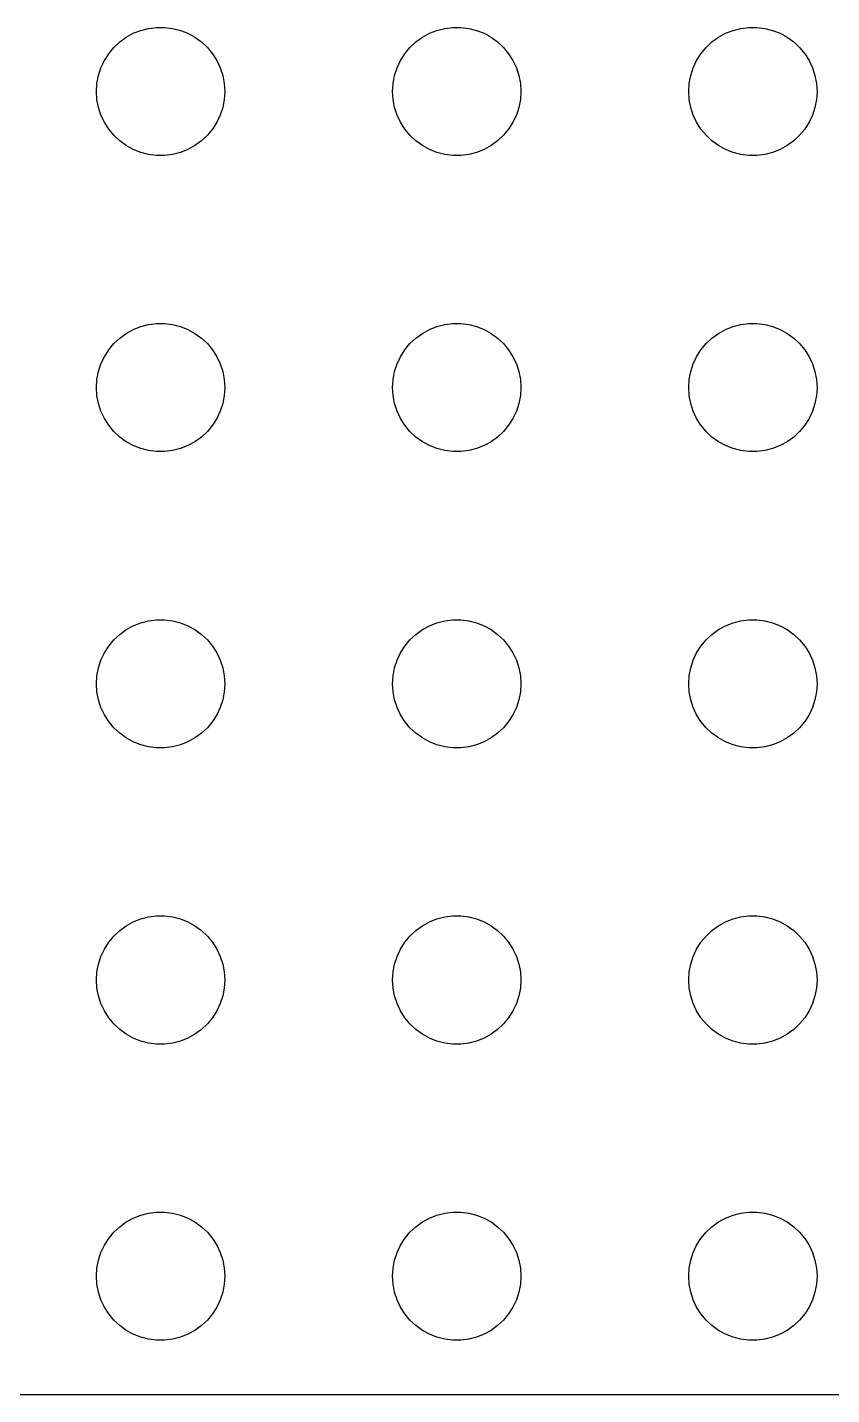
# Model space of a CAD drawing. Header units: metres. Extents: x 9 to 306, y 9 to 306.
# Drawn here: x 83.2 to 124, y 9 to 78.2 of the extents above; entities that cross this region are included whole.
import ezdxf

# ---------------------------------------------------------------- set-up
doc = ezdxf.new("R2010")
doc.units = ezdxf.units.M

msp = doc.modelspace()

# ---------------------------------------------------------------- linework, layer by layer
for p, q in [((87.9284, 77.5042), (88.2586, 77.7441)), ((88.2586, 77.7441), (88.6162, 77.9407)), ((88.6162, 77.9407), (88.9957, 78.0909)), ((88.9957, 78.0909), (89.391, 78.1924)), ((89.391, 78.1924), (89.7959, 78.2436)), ((89.7959, 78.2436), (90.2041, 78.2436)), ((90.2041, 78.2436), (90.609, 78.1924)), ((90.609, 78.1924), (91.0043, 78.0909)), ((91.0043, 78.0909), (91.3838, 77.9407)), ((91.3838, 77.9407), (91.7414, 77.7441)), ((91.7414, 77.7441), (92.0716, 77.5042)), ((102.928, 77.5042), (103.259, 77.7441)), ((103.259, 77.7441), (103.616, 77.9407)), ((103.616, 77.9407), (103.996, 78.0909)), ((103.996, 78.0909), (104.391, 78.1924)), ((104.391, 78.1924), (104.796, 78.2436)), ((104.796, 78.2436), (105.204, 78.2436)), ((105.204, 78.2436), (105.609, 78.1924)), ((105.609, 78.1924), (106.004, 78.0909)), ((106.004, 78.0909), (106.384, 77.9407)), ((106.384, 77.9407), (106.741, 77.7441)), ((106.741, 77.7441), (107.072, 77.5042)), ((117.928, 77.5042), (118.259, 77.7441)), ((118.259, 77.7441), (118.616, 77.9407)), ((118.616, 77.9407), (118.996, 78.0909)), ((118.996, 78.0909), (119.391, 78.1924)), ((119.391, 78.1924), (119.796, 78.2436)), ((119.796, 78.2436), (120.204, 78.2436)), ((120.204, 78.2436), (120.609, 78.1924)), ((120.609, 78.1924), (121.004, 78.0909)), ((121.004, 78.0909), (121.384, 77.9407)), ((121.384, 77.9407), (121.741, 77.7441)), ((121.741, 77.7441), (122.072, 77.5042)), ((87.152, 76.5657), (87.3707, 76.9103)), ((87.3707, 76.9103), (87.6308, 77.2248)), ((87.6308, 77.2248), (87.9284, 77.5042)), ((92.0716, 77.5042), (92.3691, 77.2248)), ((92.3691, 77.2248), (92.6293, 76.9103)), ((92.6293, 76.9103), (92.848, 76.5657)), ((102.152, 76.5657), (102.371, 76.9103)), ((102.371, 76.9103), (102.631, 77.2248)), ((102.631, 77.2248), (102.928, 77.5042)), ((107.072, 77.5042), (107.369, 77.2248)), ((107.369, 77.2248), (107.629, 76.9103)), ((107.629, 76.9103), (107.848, 76.5657)), ((117.152, 76.5657), (117.371, 76.9103)), ((117.371, 76.9103), (117.631, 77.2248)), ((117.631, 77.2248), (117.928, 77.5042)), ((122.072, 77.5042), (122.369, 77.2248)), ((122.369, 77.2248), (122.629, 76.9103)), ((122.629, 76.9103), (122.848, 76.5657)), ((86.8521, 75.8082), (86.9782, 76.1964)), ((86.9782, 76.1964), (87.152, 76.5657)), ((92.848, 76.5657), (93.0218, 76.1964)), ((93.0218, 76.1964), (93.1479, 75.8082)), ((101.852, 75.8082), (101.978, 76.1964)), ((101.978, 76.1964), (102.152, 76.5657)), ((107.848, 76.5657), (108.022, 76.1964)), ((108.022, 76.1964), (108.148, 75.8082)), ((116.852, 75.8082), (116.978, 76.1964)), ((116.978, 76.1964), (117.152, 76.5657)), ((122.848, 76.5657), (123.022, 76.1964)), ((123.022, 76.1964), (123.148, 75.8082)), ((86.7756, 75.4073), (86.8521, 75.8082)), ((93.1479, 75.8082), (93.2244, 75.4073)), ((101.776, 75.4073), (101.852, 75.8082)), ((108.148, 75.8082), (108.224, 75.4073)), ((116.776, 75.4073), (116.852, 75.8082)), ((123.148, 75.8082), (123.224, 75.4073)), ((86.75, 75), (86.7756, 75.4073)), ((86.7756, 74.5927), (86.75, 75)), ((93.2244, 75.4073), (93.25, 75)), ((93.25, 75), (93.2244, 74.5927)), ((101.75, 75), (101.776, 75.4073)), ((101.776, 74.5927), (101.75, 75)), ((108.224, 75.4073), (108.25, 75)), ((108.25, 75), (108.224, 74.5927)), ((116.75, 75), (116.776, 75.4073)), ((116.776, 74.5927), (116.75, 75)), ((123.224, 75.4073), (123.25, 75)), ((123.25, 75), (123.224, 74.5927)), ((86.8521, 74.1918), (86.7756, 74.5927)), ((86.9782, 73.8036), (86.8521, 74.1918)), ((93.1479, 74.1918), (93.0218, 73.8036)), ((93.2244, 74.5927), (93.1479, 74.1918)), ((101.852, 74.1918), (101.776, 74.5927)), ((101.978, 73.8036), (101.852, 74.1918)), ((108.148, 74.1918), (108.022, 73.8036)), ((108.224, 74.5927), (108.148, 74.1918)), ((116.852, 74.1918), (116.776, 74.5927)), ((116.978, 73.8036), (116.852, 74.1918)), ((123.148, 74.1918), (123.022, 73.8036)), ((123.224, 74.5927), (123.148, 74.1918)), ((87.152, 73.4343), (86.9782, 73.8036)), ((87.3707, 73.0897), (87.152, 73.4343)), ((92.848, 73.4343), (92.6293, 73.0897)), ((93.0218, 73.8036), (92.848, 73.4343)), ((102.152, 73.4343), (101.978, 73.8036)), ((102.371, 73.0897), (102.152, 73.4343)), ((107.848, 73.4343), (107.629, 73.0897)), ((108.022, 73.8036), (107.848, 73.4343)), ((117.152, 73.4343), (116.978, 73.8036)), ((117.371, 73.0897), (117.152, 73.4343)), ((122.848, 73.4343), (122.629, 73.0897)), ((123.022, 73.8036), (122.848, 73.4343)), ((87.6308, 72.7752), (87.3707, 73.0897)), ((87.9284, 72.4958), (87.6308, 72.7752)), ((92.3691, 72.7752), (92.0716, 72.4958)), ((92.6293, 73.0897), (92.3691, 72.7752)), ((102.631, 72.7752), (102.371, 73.0897)), ((102.928, 72.4958), (102.631, 72.7752)), ((107.369, 72.7752), (107.072, 72.4958)), ((107.629, 73.0897), (107.369, 72.7752)), ((117.631, 72.7752), (117.371, 73.0897)), ((117.928, 72.4958), (117.631, 72.7752)), ((122.369, 72.7752), (122.072, 72.4958)), ((122.629, 73.0897), (122.369, 72.7752)), ((88.2586, 72.2559), (87.9284, 72.4958)), ((88.6162, 72.0593), (88.2586, 72.2559)), ((88.9957, 71.9091), (88.6162, 72.0593)), ((91.3838, 72.0593), (91.0043, 71.9091)), ((91.7414, 72.2559), (91.3838, 72.0593)), ((92.0716, 72.4958), (91.7414, 72.2559)), ((103.259, 72.2559), (102.928, 72.4958)), ((103.616, 72.0593), (103.259, 72.2559)), ((103.996, 71.9091), (103.616, 72.0593)), ((106.384, 72.0593), (106.004, 71.9091)), ((106.741, 72.2559), (106.384, 72.0593)), ((107.072, 72.4958), (106.741, 72.2559)), ((118.259, 72.2559), (117.928, 72.4958)), ((118.616, 72.0593), (118.259, 72.2559)), ((118.996, 71.9091), (118.616, 72.0593)), ((121.384, 72.0593), (121.004, 71.9091)), ((121.741, 72.2559), (121.384, 72.0593)), ((122.072, 72.4958), (121.741, 72.2559)), ((89.391, 71.8076), (88.9957, 71.9091)), ((89.7959, 71.7564), (89.391, 71.8076)), ((90.2041, 71.7564), (89.7959, 71.7564)), ((90.609, 71.8076), (90.2041, 71.7564)), ((91.0043, 71.9091), (90.609, 71.8076)), ((104.391, 71.8076), (103.996, 71.9091)), ((104.796, 71.7564), (104.391, 71.8076)), ((105.204, 71.7564), (104.796, 71.7564)), ((105.609, 71.8076), (105.204, 71.7564)), ((106.004, 71.9091), (105.609, 71.8076)), ((119.391, 71.8076), (118.996, 71.9091)), ((119.796, 71.7564), (119.391, 71.8076)), ((120.204, 71.7564), (119.796, 71.7564)), ((120.609, 71.8076), (120.204, 71.7564)), ((121.004, 71.9091), (120.609, 71.8076)), ((88.6162, 62.9407), (88.9957, 63.0909)), ((88.9957, 63.0909), (89.391, 63.1924)), ((89.391, 63.1924), (89.7959, 63.2436)), ((89.7959, 63.2436), (90.2041, 63.2436)), ((90.2041, 63.2436), (90.609, 63.1924)), ((90.609, 63.1924), (91.0043, 63.0909)), ((91.0043, 63.0909), (91.3838, 62.9407)), ((103.616, 62.9407), (103.996, 63.0909)), ((103.996, 63.0909), (104.391, 63.1924)), ((104.391, 63.1924), (104.796, 63.2436)), ((104.796, 63.2436), (105.204, 63.2436)), ((105.204, 63.2436), (105.609, 63.1924)), ((105.609, 63.1924), (106.004, 63.0909)), ((106.004, 63.0909), (106.384, 62.9407)), ((118.616, 62.9407), (118.996, 63.0909)), ((118.996, 63.0909), (119.391, 63.1924)), ((119.391, 63.1924), (119.796, 63.2436)), ((119.796, 63.2436), (120.204, 63.2436)), ((120.204, 63.2436), (120.609, 63.1924)), ((120.609, 63.1924), (121.004, 63.0909)), ((121.004, 63.0909), (121.384, 62.9407)), ((87.6308, 62.2248), (87.9284, 62.5042)), ((87.9284, 62.5042), (88.2586, 62.7441)), ((88.2586, 62.7441), (88.6162, 62.9407)), ((91.3838, 62.9407), (91.7414, 62.7441)), ((91.7414, 62.7441), (92.0716, 62.5042)), ((92.0716, 62.5042), (92.3691, 62.2248)), ((102.631, 62.2248), (102.928, 62.5042)), ((102.928, 62.5042), (103.259, 62.7441)), ((103.259, 62.7441), (103.616, 62.9407)), ((106.384, 62.9407), (106.741, 62.7441)), ((106.741, 62.7441), (107.072, 62.5042)), ((107.072, 62.5042), (107.369, 62.2248)), ((117.631, 62.2248), (117.928, 62.5042)), ((117.928, 62.5042), (118.259, 62.7441)), ((118.259, 62.7441), (118.616, 62.9407)), ((121.384, 62.9407), (121.741, 62.7441)), ((121.741, 62.7441), (122.072, 62.5042)), ((122.072, 62.5042), (122.369, 62.2248)), ((87.152, 61.5657), (87.3707, 61.9103)), ((87.3707, 61.9103), (87.6308, 62.2248)), ((92.3691, 62.2248), (92.6293, 61.9103)), ((92.6293, 61.9103), (92.848, 61.5657)), ((102.152, 61.5657), (102.371, 61.9103)), ((102.371, 61.9103), (102.631, 62.2248)), ((107.369, 62.2248), (107.629, 61.9103)), ((107.629, 61.9103), (107.848, 61.5657)), ((117.152, 61.5657), (117.371, 61.9103)), ((117.371, 61.9103), (117.631, 62.2248)), ((122.369, 62.2248), (122.629, 61.9103)), ((122.629, 61.9103), (122.848, 61.5657)), ((86.8521, 60.8082), (86.9782, 61.1964)), ((86.9782, 61.1964), (87.152, 61.5657)), ((92.848, 61.5657), (93.0218, 61.1964)), ((93.0218, 61.1964), (93.1479, 60.8082)), ((101.852, 60.8082), (101.978, 61.1964)), ((101.978, 61.1964), (102.152, 61.5657)), ((107.848, 61.5657), (108.022, 61.1964)), ((108.022, 61.1964), (108.148, 60.8082)), ((116.852, 60.8082), (116.978, 61.1964)), ((116.978, 61.1964), (117.152, 61.5657)), ((122.848, 61.5657), (123.022, 61.1964)), ((123.022, 61.1964), (123.148, 60.8082)), ((86.75, 60), (86.7756, 60.4073)), ((86.7756, 60.4073), (86.8521, 60.8082)), ((93.1479, 60.8082), (93.2244, 60.4073)), ((93.2244, 60.4073), (93.25, 60)), ((101.75, 60), (101.776, 60.4073)), ((101.776, 60.4073), (101.852, 60.8082)), ((108.148, 60.8082), (108.224, 60.4073)), ((108.224, 60.4073), (108.25, 60)), ((116.75, 60), (116.776, 60.4073)), ((116.776, 60.4073), (116.852, 60.8082)), ((123.148, 60.8082), (123.224, 60.4073)), ((123.224, 60.4073), (123.25, 60)), ((86.7756, 59.5927), (86.75, 60)), ((86.8521, 59.1918), (86.7756, 59.5927)), ((93.2244, 59.5927), (93.1479, 59.1918)), ((93.25, 60), (93.2244, 59.5927)), ((101.776, 59.5927), (101.75, 60)), ((101.852, 59.1918), (101.776, 59.5927)), ((108.224, 59.5927), (108.148, 59.1918)), ((108.25, 60), (108.224, 59.5927)), ((116.776, 59.5927), (116.75, 60)), ((116.852, 59.1918), (116.776, 59.5927)), ((123.224, 59.5927), (123.148, 59.1918)), ((123.25, 60), (123.224, 59.5927)), ((86.9782, 58.8036), (86.8521, 59.1918)), ((93.1479, 59.1918), (93.0218, 58.8036)), ((101.978, 58.8036), (101.852, 59.1918)), ((108.148, 59.1918), (108.022, 58.8036)), ((116.978, 58.8036), (116.852, 59.1918)), ((123.148, 59.1918), (123.022, 58.8036)), ((87.152, 58.4343), (86.9782, 58.8036)), ((87.3707, 58.0897), (87.152, 58.4343)), ((92.848, 58.4343), (92.6293, 58.0897)), ((93.0218, 58.8036), (92.848, 58.4343)), ((102.152, 58.4343), (101.978, 58.8036)), ((102.371, 58.0897), (102.152, 58.4343)), ((107.848, 58.4343), (107.629, 58.0897)), ((108.022, 58.8036), (107.848, 58.4343)), ((117.152, 58.4343), (116.978, 58.8036)), ((117.371, 58.0897), (117.152, 58.4343)), ((122.848, 58.4343), (122.629, 58.0897)), ((123.022, 58.8036), (122.848, 58.4343)), ((87.6308, 57.7752), (87.3707, 58.0897)), ((87.9284, 57.4958), (87.6308, 57.7752)), ((88.2586, 57.2559), (87.9284, 57.4958)), ((92.0716, 57.4958), (91.7414, 57.2559)), ((92.3691, 57.7752), (92.0716, 57.4958)), ((92.6293, 58.0897), (92.3691, 57.7752)), ((102.631, 57.7752), (102.371, 58.0897)), ((102.928, 57.4958), (102.631, 57.7752)), ((103.259, 57.2559), (102.928, 57.4958)), ((107.072, 57.4958), (106.741, 57.2559)), ((107.369, 57.7752), (107.072, 57.4958)), ((107.629, 58.0897), (107.369, 57.7752)), ((117.631, 57.7752), (117.371, 58.0897)), ((117.928, 57.4958), (117.631, 57.7752)), ((118.259, 57.2559), (117.928, 57.4958)), ((122.072, 57.4958), (121.741, 57.2559)), ((122.369, 57.7752), (122.072, 57.4958)), ((122.629, 58.0897), (122.369, 57.7752)), ((88.6162, 57.0593), (88.2586, 57.2559)), ((88.9957, 56.9091), (88.6162, 57.0593)), ((89.391, 56.8076), (88.9957, 56.9091)), ((89.7959, 56.7564), (89.391, 56.8076)), ((90.609, 56.8076), (90.2041, 56.7564)), ((91.0043, 56.9091), (90.609, 56.8076)), ((91.3838, 57.0593), (91.0043, 56.9091)), ((91.7414, 57.2559), (91.3838, 57.0593)), ((103.616, 57.0593), (103.259, 57.2559)), ((103.996, 56.9091), (103.616, 57.0593)), ((104.391, 56.8076), (103.996, 56.9091)), ((104.796, 56.7564), (104.391, 56.8076)), ((105.609, 56.8076), (105.204, 56.7564)), ((106.004, 56.9091), (105.609, 56.8076)), ((106.384, 57.0593), (106.004, 56.9091)), ((106.741, 57.2559), (106.384, 57.0593)), ((118.616, 57.0593), (118.259, 57.2559)), ((118.996, 56.9091), (118.616, 57.0593)), ((119.391, 56.8076), (118.996, 56.9091)), ((119.796, 56.7564), (119.391, 56.8076)), ((120.609, 56.8076), (120.204, 56.7564)), ((121.004, 56.9091), (120.609, 56.8076)), ((121.384, 57.0593), (121.004, 56.9091)), ((121.741, 57.2559), (121.384, 57.0593)), ((90.2041, 56.7564), (89.7959, 56.7564)), ((105.204, 56.7564), (104.796, 56.7564)), ((120.204, 56.7564), (119.796, 56.7564)), ((88.2586, 47.7441), (88.6162, 47.9407)), ((88.6162, 47.9407), (88.9957, 48.0909)), ((88.9957, 48.0909), (89.391, 48.1924)), ((89.391, 48.1924), (89.7959, 48.2436)), ((89.7959, 48.2436), (90.2041, 48.2436)), ((90.2041, 48.2436), (90.609, 48.1924)), ((90.609, 48.1924), (91.0043, 48.0909)), ((91.0043, 48.0909), (91.3838, 47.9407)), ((91.3838, 47.9407), (91.7414, 47.7441)), ((103.259, 47.7441), (103.616, 47.9407)), ((103.616, 47.9407), (103.996, 48.0909)), ((103.996, 48.0909), (104.391, 48.1924)), ((104.391, 48.1924), (104.796, 48.2436)), ((104.796, 48.2436), (105.204, 48.2436)), ((105.204, 48.2436), (105.609, 48.1924)), ((105.609, 48.1924), (106.004, 48.0909)), ((106.004, 48.0909), (106.384, 47.9407)), ((106.384, 47.9407), (106.741, 47.7441)), ((118.259, 47.7441), (118.616, 47.9407)), ((118.616, 47.9407), (118.996, 48.0909)), ((118.996, 48.0909), (119.391, 48.1924)), ((119.391, 48.1924), (119.796, 48.2436)), ((119.796, 48.2436), (120.204, 48.2436)), ((120.204, 48.2436), (120.609, 48.1924)), ((120.609, 48.1924), (121.004, 48.0909)), ((121.004, 48.0909), (121.384, 47.9407)), ((121.384, 47.9407), (121.741, 47.7441)), ((87.3707, 46.9103), (87.6308, 47.2248)), ((87.6308, 47.2248), (87.9284, 47.5042)), ((87.9284, 47.5042), (88.2586, 47.7441)), ((91.7414, 47.7441), (92.0716, 47.5042)), ((92.0716, 47.5042), (92.3691, 47.2248)), ((92.3691, 47.2248), (92.6293, 46.9103)), ((102.371, 46.9103), (102.631, 47.2248)), ((102.631, 47.2248), (102.928, 47.5042)), ((102.928, 47.5042), (103.259, 47.7441)), ((106.741, 47.7441), (107.072, 47.5042)), ((107.072, 47.5042), (107.369, 47.2248)), ((107.369, 47.2248), (107.629, 46.9103)), ((117.371, 46.9103), (117.631, 47.2248)), ((117.631, 47.2248), (117.928, 47.5042)), ((117.928, 47.5042), (118.259, 47.7441)), ((121.741, 47.7441), (122.072, 47.5042)), ((122.072, 47.5042), (122.369, 47.2248)), ((122.369, 47.2248), (122.629, 46.9103)), ((86.9782, 46.1964), (87.152, 46.5657)), ((87.152, 46.5657), (87.3707, 46.9103)), ((92.6293, 46.9103), (92.848, 46.5657)), ((92.848, 46.5657), (93.0218, 46.1964)), ((101.978, 46.1964), (102.152, 46.5657)), ((102.152, 46.5657), (102.371, 46.9103)), ((107.629, 46.9103), (107.848, 46.5657)), ((107.848, 46.5657), (108.022, 46.1964)), ((116.978, 46.1964), (117.152, 46.5657)), ((117.152, 46.5657), (117.371, 46.9103)), ((122.629, 46.9103), (122.848, 46.5657)), ((122.848, 46.5657), (123.022, 46.1964)), ((86.7756, 45.4073), (86.8521, 45.8082)), ((86.8521, 45.8082), (86.9782, 46.1964)), ((93.0218, 46.1964), (93.1479, 45.8082)), ((93.1479, 45.8082), (93.2244, 45.4073)), ((101.776, 45.4073), (101.852, 45.8082)), ((101.852, 45.8082), (101.978, 46.1964)), ((108.022, 46.1964), (108.148, 45.8082)), ((108.148, 45.8082), (108.224, 45.4073)), ((116.776, 45.4073), (116.852, 45.8082)), ((116.852, 45.8082), (116.978, 46.1964)), ((123.022, 46.1964), (123.148, 45.8082)), ((123.148, 45.8082), (123.224, 45.4073)), ((86.75, 45), (86.7756, 45.4073)), ((93.2244, 45.4073), (93.25, 45)), ((101.75, 45), (101.776, 45.4073)), ((108.224, 45.4073), (108.25, 45)), ((116.75, 45), (116.776, 45.4073)), ((123.224, 45.4073), (123.25, 45)), ((86.7756, 44.5927), (86.75, 45)), ((86.8521, 44.1918), (86.7756, 44.5927)), ((93.2244, 44.5927), (93.1479, 44.1918)), ((93.25, 45), (93.2244, 44.5927)), ((101.776, 44.5927), (101.75, 45)), ((101.852, 44.1918), (101.776, 44.5927)), ((108.224, 44.5927), (108.148, 44.1918)), ((108.25, 45), (108.224, 44.5927)), ((116.776, 44.5927), (116.75, 45)), ((116.852, 44.1918), (116.776, 44.5927)), ((123.224, 44.5927), (123.148, 44.1918)), ((123.25, 45), (123.224, 44.5927)), ((86.9782, 43.8036), (86.8521, 44.1918)), ((87.152, 43.4343), (86.9782, 43.8036)), ((93.0218, 43.8036), (92.848, 43.4343)), ((93.1479, 44.1918), (93.0218, 43.8036)), ((101.978, 43.8036), (101.852, 44.1918)), ((102.152, 43.4343), (101.978, 43.8036)), ((108.022, 43.8036), (107.848, 43.4343)), ((108.148, 44.1918), (108.022, 43.8036)), ((116.978, 43.8036), (116.852, 44.1918)), ((117.152, 43.4343), (116.978, 43.8036)), ((123.022, 43.8036), (122.848, 43.4343)), ((123.148, 44.1918), (123.022, 43.8036)), ((87.3707, 43.0897), (87.152, 43.4343)), ((87.6308, 42.7752), (87.3707, 43.0897)), ((92.6293, 43.0897), (92.3691, 42.7752)), ((92.848, 43.4343), (92.6293, 43.0897)), ((102.371, 43.0897), (102.152, 43.4343)), ((102.631, 42.7752), (102.371, 43.0897)), ((107.629, 43.0897), (107.369, 42.7752)), ((107.848, 43.4343), (107.629, 43.0897)), ((117.371, 43.0897), (117.152, 43.4343)), ((117.631, 42.7752), (117.371, 43.0897)), ((122.629, 43.0897), (122.369, 42.7752)), ((122.848, 43.4343), (122.629, 43.0897)), ((87.9284, 42.4958), (87.6308, 42.7752)), ((88.2586, 42.2559), (87.9284, 42.4958)), ((88.6162, 42.0593), (88.2586, 42.2559)), ((91.7414, 42.2559), (91.3838, 42.0593)), ((92.0716, 42.4958), (91.7414, 42.2559)), ((92.3691, 42.7752), (92.0716, 42.4958)), ((102.928, 42.4958), (102.631, 42.7752)), ((103.259, 42.2559), (102.928, 42.4958)), ((103.616, 42.0593), (103.259, 42.2559)), ((106.741, 42.2559), (106.384, 42.0593)), ((107.072, 42.4958), (106.741, 42.2559)), ((107.369, 42.7752), (107.072, 42.4958)), ((117.928, 42.4958), (117.631, 42.7752)), ((118.259, 42.2559), (117.928, 42.4958)), ((118.616, 42.0593), (118.259, 42.2559)), ((121.741, 42.2559), (121.384, 42.0593)), ((122.072, 42.4958), (121.741, 42.2559)), ((122.369, 42.7752), (122.072, 42.4958)), ((88.9957, 41.9091), (88.6162, 42.0593)), ((89.391, 41.8076), (88.9957, 41.9091)), ((89.7959, 41.7564), (89.391, 41.8076)), ((90.2041, 41.7564), (89.7959, 41.7564)), ((90.609, 41.8076), (90.2041, 41.7564)), ((91.0043, 41.9091), (90.609, 41.8076)), ((91.3838, 42.0593), (91.0043, 41.9091)), ((103.996, 41.9091), (103.616, 42.0593)), ((104.391, 41.8076), (103.996, 41.9091)), ((104.796, 41.7564), (104.391, 41.8076)), ((105.204, 41.7564), (104.796, 41.7564)), ((105.609, 41.8076), (105.204, 41.7564)), ((106.004, 41.9091), (105.609, 41.8076)), ((106.384, 42.0593), (106.004, 41.9091)), ((118.996, 41.9091), (118.616, 42.0593)), ((119.391, 41.8076), (118.996, 41.9091)), ((119.796, 41.7564), (119.391, 41.8076)), ((120.204, 41.7564), (119.796, 41.7564)), ((120.609, 41.8076), (120.204, 41.7564)), ((121.004, 41.9091), (120.609, 41.8076)), ((121.384, 42.0593), (121.004, 41.9091)), ((89.391, 33.1924), (89.7959, 33.2436)), ((89.7959, 33.2436), (90.2041, 33.2436)), ((90.2041, 33.2436), (90.609, 33.1924)), ((104.391, 33.1924), (104.796, 33.2436)), ((104.796, 33.2436), (105.204, 33.2436)), ((105.204, 33.2436), (105.609, 33.1924)), ((119.391, 33.1924), (119.796, 33.2436)), ((119.796, 33.2436), (120.204, 33.2436)), ((120.204, 33.2436), (120.609, 33.1924)), ((87.9284, 32.5042), (88.2586, 32.7441)), ((88.2586, 32.7441), (88.6162, 32.9407)), ((88.6162, 32.9407), (88.9957, 33.0909)), ((88.9957, 33.0909), (89.391, 33.1924)), ((90.609, 33.1924), (91.0043, 33.0909)), ((91.0043, 33.0909), (91.3838, 32.9407)), ((91.3838, 32.9407), (91.7414, 32.7441)), ((91.7414, 32.7441), (92.0716, 32.5042)), ((102.928, 32.5042), (103.259, 32.7441)), ((103.259, 32.7441), (103.616, 32.9407)), ((103.616, 32.9407), (103.996, 33.0909)), ((103.996, 33.0909), (104.391, 33.1924)), ((105.609, 33.1924), (106.004, 33.0909)), ((106.004, 33.0909), (106.384, 32.9407)), ((106.384, 32.9407), (106.741, 32.7441)), ((106.741, 32.7441), (107.072, 32.5042)), ((117.928, 32.5042), (118.259, 32.7441)), ((118.259, 32.7441), (118.616, 32.9407)), ((118.616, 32.9407), (118.996, 33.0909)), ((118.996, 33.0909), (119.391, 33.1924)), ((120.609, 33.1924), (121.004, 33.0909)), ((121.004, 33.0909), (121.384, 32.9407)), ((121.384, 32.9407), (121.741, 32.7441)), ((121.741, 32.7441), (122.072, 32.5042)), ((87.152, 31.5657), (87.3707, 31.9103)), ((87.3707, 31.9103), (87.6308, 32.2248)), ((87.6308, 32.2248), (87.9284, 32.5042)), ((92.0716, 32.5042), (92.3691, 32.2248)), ((92.3691, 32.2248), (92.6293, 31.9103)), ((92.6293, 31.9103), (92.848, 31.5657)), ((102.152, 31.5657), (102.371, 31.9103)), ((102.371, 31.9103), (102.631, 32.2248)), ((102.631, 32.2248), (102.928, 32.5042)), ((107.072, 32.5042), (107.369, 32.2248)), ((107.369, 32.2248), (107.629, 31.9103)), ((107.629, 31.9103), (107.848, 31.5657)), ((117.152, 31.5657), (117.371, 31.9103)), ((117.371, 31.9103), (117.631, 32.2248)), ((117.631, 32.2248), (117.928, 32.5042)), ((122.072, 32.5042), (122.369, 32.2248)), ((122.369, 32.2248), (122.629, 31.9103)), ((122.629, 31.9103), (122.848, 31.5657)), ((86.8521, 30.8082), (86.9782, 31.1964)), ((86.9782, 31.1964), (87.152, 31.5657)), ((92.848, 31.5657), (93.0218, 31.1964)), ((93.0218, 31.1964), (93.1479, 30.8082)), ((101.852, 30.8082), (101.978, 31.1964)), ((101.978, 31.1964), (102.152, 31.5657)), ((107.848, 31.5657), (108.022, 31.1964)), ((108.022, 31.1964), (108.148, 30.8082)), ((116.852, 30.8082), (116.978, 31.1964)), ((116.978, 31.1964), (117.152, 31.5657)), ((122.848, 31.5657), (123.022, 31.1964)), ((123.022, 31.1964), (123.148, 30.8082)), ((86.7756, 30.4073), (86.8521, 30.8082)), ((93.1479, 30.8082), (93.2244, 30.4073)), ((101.776, 30.4073), (101.852, 30.8082)), ((108.148, 30.8082), (108.224, 30.4073)), ((116.776, 30.4073), (116.852, 30.8082)), ((123.148, 30.8082), (123.224, 30.4073)), ((86.75, 30), (86.7756, 30.4073)), ((86.7756, 29.5927), (86.75, 30)), ((93.2244, 30.4073), (93.25, 30)), ((93.25, 30), (93.2244, 29.5927)), ((101.75, 30), (101.776, 30.4073)), ((101.776, 29.5927), (101.75, 30)), ((108.224, 30.4073), (108.25, 30)), ((108.25, 30), (108.224, 29.5927)), ((116.75, 30), (116.776, 30.4073)), ((116.776, 29.5927), (116.75, 30)), ((123.224, 30.4073), (123.25, 30)), ((123.25, 30), (123.224, 29.5927)), ((86.8521, 29.1918), (86.7756, 29.5927)), ((86.9782, 28.8036), (86.8521, 29.1918)), ((93.1479, 29.1918), (93.0218, 28.8036)), ((93.2244, 29.5927), (93.1479, 29.1918)), ((101.852, 29.1918), (101.776, 29.5927)), ((101.978, 28.8036), (101.852, 29.1918)), ((108.148, 29.1918), (108.022, 28.8036)), ((108.224, 29.5927), (108.148, 29.1918)), ((116.852, 29.1918), (116.776, 29.5927)), ((116.978, 28.8036), (116.852, 29.1918)), ((123.148, 29.1918), (123.022, 28.8036)), ((123.224, 29.5927), (123.148, 29.1918)), ((87.152, 28.4343), (86.9782, 28.8036)), ((87.3707, 28.0897), (87.152, 28.4343)), ((92.848, 28.4343), (92.6293, 28.0897)), ((93.0218, 28.8036), (92.848, 28.4343)), ((102.152, 28.4343), (101.978, 28.8036)), ((102.371, 28.0897), (102.152, 28.4343)), ((107.848, 28.4343), (107.629, 28.0897)), ((108.022, 28.8036), (107.848, 28.4343)), ((117.152, 28.4343), (116.978, 28.8036)), ((117.371, 28.0897), (117.152, 28.4343)), ((122.848, 28.4343), (122.629, 28.0897)), ((123.022, 28.8036), (122.848, 28.4343)), ((87.6308, 27.7752), (87.3707, 28.0897)), ((87.9284, 27.4958), (87.6308, 27.7752)), ((92.3691, 27.7752), (92.0716, 27.4958)), ((92.6293, 28.0897), (92.3691, 27.7752)), ((102.631, 27.7752), (102.371, 28.0897)), ((102.928, 27.4958), (102.631, 27.7752)), ((107.369, 27.7752), (107.072, 27.4958)), ((107.629, 28.0897), (107.369, 27.7752)), ((117.631, 27.7752), (117.371, 28.0897)), ((117.928, 27.4958), (117.631, 27.7752)), ((122.369, 27.7752), (122.072, 27.4958)), ((122.629, 28.0897), (122.369, 27.7752)), ((88.2586, 27.2559), (87.9284, 27.4958)), ((88.6162, 27.0593), (88.2586, 27.2559)), ((88.9957, 26.9091), (88.6162, 27.0593)), ((91.3838, 27.0593), (91.0043, 26.9091)), ((91.7414, 27.2559), (91.3838, 27.0593)), ((92.0716, 27.4958), (91.7414, 27.2559)), ((103.259, 27.2559), (102.928, 27.4958)), ((103.616, 27.0593), (103.259, 27.2559)), ((103.996, 26.9091), (103.616, 27.0593)), ((106.384, 27.0593), (106.004, 26.9091)), ((106.741, 27.2559), (106.384, 27.0593)), ((107.072, 27.4958), (106.741, 27.2559)), ((118.259, 27.2559), (117.928, 27.4958)), ((118.616, 27.0593), (118.259, 27.2559)), ((118.996, 26.9091), (118.616, 27.0593)), ((121.384, 27.0593), (121.004, 26.9091)), ((121.741, 27.2559), (121.384, 27.0593)), ((122.072, 27.4958), (121.741, 27.2559)), ((89.391, 26.8076), (88.9957, 26.9091)), ((89.7959, 26.7564), (89.391, 26.8076)), ((90.2041, 26.7564), (89.7959, 26.7564)), ((90.609, 26.8076), (90.2041, 26.7564)), ((91.0043, 26.9091), (90.609, 26.8076)), ((104.391, 26.8076), (103.996, 26.9091)), ((104.796, 26.7564), (104.391, 26.8076)), ((105.204, 26.7564), (104.796, 26.7564)), ((105.609, 26.8076), (105.204, 26.7564)), ((106.004, 26.9091), (105.609, 26.8076)), ((119.391, 26.8076), (118.996, 26.9091)), ((119.796, 26.7564), (119.391, 26.8076)), ((120.204, 26.7564), (119.796, 26.7564)), ((120.609, 26.8076), (120.204, 26.7564)), ((121.004, 26.9091), (120.609, 26.8076)), ((88.6162, 17.9407), (88.9957, 18.0909)), ((88.9957, 18.0909), (89.391, 18.1924)), ((89.391, 18.1924), (89.7959, 18.2436)), ((89.7959, 18.2436), (90.2041, 18.2436)), ((90.2041, 18.2436), (90.609, 18.1924)), ((90.609, 18.1924), (91.0043, 18.0909)), ((91.0043, 18.0909), (91.3838, 17.9407)), ((103.616, 17.9407), (103.996, 18.0909)), ((103.996, 18.0909), (104.391, 18.1924)), ((104.391, 18.1924), (104.796, 18.2436)), ((104.796, 18.2436), (105.204, 18.2436)), ((105.204, 18.2436), (105.609, 18.1924)), ((105.609, 18.1924), (106.004, 18.0909)), ((106.004, 18.0909), (106.384, 17.9407)), ((118.616, 17.9407), (118.996, 18.0909)), ((118.996, 18.0909), (119.391, 18.1924)), ((119.391, 18.1924), (119.796, 18.2436)), ((119.796, 18.2436), (120.204, 18.2436)), ((120.204, 18.2436), (120.609, 18.1924)), ((120.609, 18.1924), (121.004, 18.0909)), ((121.004, 18.0909), (121.384, 17.9407)), ((87.6308, 17.2248), (87.9284, 17.5042)), ((87.9284, 17.5042), (88.2586, 17.7441)), ((88.2586, 17.7441), (88.6162, 17.9407)), ((91.3838, 17.9407), (91.7414, 17.7441)), ((91.7414, 17.7441), (92.0716, 17.5042)), ((92.0716, 17.5042), (92.3691, 17.2248)), ((102.631, 17.2248), (102.928, 17.5042)), ((102.928, 17.5042), (103.259, 17.7441)), ((103.259, 17.7441), (103.616, 17.9407)), ((106.384, 17.9407), (106.741, 17.7441)), ((106.741, 17.7441), (107.072, 17.5042)), ((107.072, 17.5042), (107.369, 17.2248)), ((117.631, 17.2248), (117.928, 17.5042)), ((117.928, 17.5042), (118.259, 17.7441)), ((118.259, 17.7441), (118.616, 17.9407)), ((121.384, 17.9407), (121.741, 17.7441)), ((121.741, 17.7441), (122.072, 17.5042)), ((122.072, 17.5042), (122.369, 17.2248)), ((87.152, 16.5657), (87.3707, 16.9103)), ((87.3707, 16.9103), (87.6308, 17.2248)), ((92.3691, 17.2248), (92.6293, 16.9103)), ((92.6293, 16.9103), (92.848, 16.5657)), ((102.152, 16.5657), (102.371, 16.9103)), ((102.371, 16.9103), (102.631, 17.2248)), ((107.369, 17.2248), (107.629, 16.9103)), ((107.629, 16.9103), (107.848, 16.5657)), ((117.152, 16.5657), (117.371, 16.9103)), ((117.371, 16.9103), (117.631, 17.2248)), ((122.369, 17.2248), (122.629, 16.9103)), ((122.629, 16.9103), (122.848, 16.5657)), ((86.8521, 15.8082), (86.9782, 16.1964)), ((86.9782, 16.1964), (87.152, 16.5657)), ((92.848, 16.5657), (93.0218, 16.1964)), ((93.0218, 16.1964), (93.1479, 15.8082)), ((101.852, 15.8082), (101.978, 16.1964)), ((101.978, 16.1964), (102.152, 16.5657)), ((107.848, 16.5657), (108.022, 16.1964)), ((108.022, 16.1964), (108.148, 15.8082)), ((116.852, 15.8082), (116.978, 16.1964)), ((116.978, 16.1964), (117.152, 16.5657)), ((122.848, 16.5657), (123.022, 16.1964)), ((123.022, 16.1964), (123.148, 15.8082)), ((86.75, 15), (86.7756, 15.4073)), ((86.7756, 15.4073), (86.8521, 15.8082)), ((93.1479, 15.8082), (93.2244, 15.4073)), ((93.2244, 15.4073), (93.25, 15)), ((101.75, 15), (101.776, 15.4073)), ((101.776, 15.4073), (101.852, 15.8082)), ((108.148, 15.8082), (108.224, 15.4073)), ((108.224, 15.4073), (108.25, 15)), ((116.75, 15), (116.776, 15.4073)), ((116.776, 15.4073), (116.852, 15.8082)), ((123.148, 15.8082), (123.224, 15.4073)), ((123.224, 15.4073), (123.25, 15)), ((86.7756, 14.5927), (86.75, 15)), ((86.8521, 14.1918), (86.7756, 14.5927)), ((93.2244, 14.5927), (93.1479, 14.1918)), ((93.25, 15), (93.2244, 14.5927)), ((101.776, 14.5927), (101.75, 15)), ((101.852, 14.1918), (101.776, 14.5927)), ((108.224, 14.5927), (108.148, 14.1918)), ((108.25, 15), (108.224, 14.5927)), ((116.776, 14.5927), (116.75, 15)), ((116.852, 14.1918), (116.776, 14.5927)), ((123.224, 14.5927), (123.148, 14.1918)), ((123.25, 15), (123.224, 14.5927)), ((86.9782, 13.8036), (86.8521, 14.1918)), ((93.1479, 14.1918), (93.0218, 13.8036)), ((101.978, 13.8036), (101.852, 14.1918)), ((108.148, 14.1918), (108.022, 13.8036)), ((116.978, 13.8036), (116.852, 14.1918)), ((123.148, 14.1918), (123.022, 13.8036)), ((87.152, 13.4343), (86.9782, 13.8036)), ((87.3707, 13.0897), (87.152, 13.4343)), ((92.848, 13.4343), (92.6293, 13.0897)), ((93.0218, 13.8036), (92.848, 13.4343)), ((102.152, 13.4343), (101.978, 13.8036)), ((102.371, 13.0897), (102.152, 13.4343)), ((107.848, 13.4343), (107.629, 13.0897)), ((108.022, 13.8036), (107.848, 13.4343)), ((117.152, 13.4343), (116.978, 13.8036)), ((117.371, 13.0897), (117.152, 13.4343)), ((122.848, 13.4343), (122.629, 13.0897)), ((123.022, 13.8036), (122.848, 13.4343)), ((87.6308, 12.7752), (87.3707, 13.0897)), ((87.9284, 12.4958), (87.6308, 12.7752)), ((88.2586, 12.2559), (87.9284, 12.4958)), ((92.0716, 12.4958), (91.7414, 12.2559)), ((92.3691, 12.7752), (92.0716, 12.4958)), ((92.6293, 13.0897), (92.3691, 12.7752)), ((102.631, 12.7752), (102.371, 13.0897)), ((102.928, 12.4958), (102.631, 12.7752)), ((103.259, 12.2559), (102.928, 12.4958)), ((107.072, 12.4958), (106.741, 12.2559)), ((107.369, 12.7752), (107.072, 12.4958)), ((107.629, 13.0897), (107.369, 12.7752)), ((117.631, 12.7752), (117.371, 13.0897)), ((117.928, 12.4958), (117.631, 12.7752)), ((118.259, 12.2559), (117.928, 12.4958)), ((122.072, 12.4958), (121.741, 12.2559)), ((122.369, 12.7752), (122.072, 12.4958)), ((122.629, 13.0897), (122.369, 12.7752)), ((88.6162, 12.0593), (88.2586, 12.2559)), ((88.9957, 11.9091), (88.6162, 12.0593)), ((89.391, 11.8076), (88.9957, 11.9091)), ((89.7959, 11.7564), (89.391, 11.8076)), ((90.609, 11.8076), (90.2041, 11.7564)), ((91.0043, 11.9091), (90.609, 11.8076)), ((91.3838, 12.0593), (91.0043, 11.9091)), ((91.7414, 12.2559), (91.3838, 12.0593)), ((103.616, 12.0593), (103.259, 12.2559)), ((103.996, 11.9091), (103.616, 12.0593)), ((104.391, 11.8076), (103.996, 11.9091)), ((104.796, 11.7564), (104.391, 11.8076)), ((105.609, 11.8076), (105.204, 11.7564)), ((106.004, 11.9091), (105.609, 11.8076)), ((106.384, 12.0593), (106.004, 11.9091)), ((106.741, 12.2559), (106.384, 12.0593)), ((118.616, 12.0593), (118.259, 12.2559)), ((118.996, 11.9091), (118.616, 12.0593)), ((119.391, 11.8076), (118.996, 11.9091)), ((119.796, 11.7564), (119.391, 11.8076)), ((120.609, 11.8076), (120.204, 11.7564)), ((121.004, 11.9091), (120.609, 11.8076)), ((121.384, 12.0593), (121.004, 11.9091)), ((121.741, 12.2559), (121.384, 12.0593)), ((90.2041, 11.7564), (89.7959, 11.7564)), ((105.204, 11.7564), (104.796, 11.7564)), ((120.204, 11.7564), (119.796, 11.7564)), ((14, 9), (301, 9))]:
    msp.add_line(p, q)

doc.saveas('drawing.dxf')
